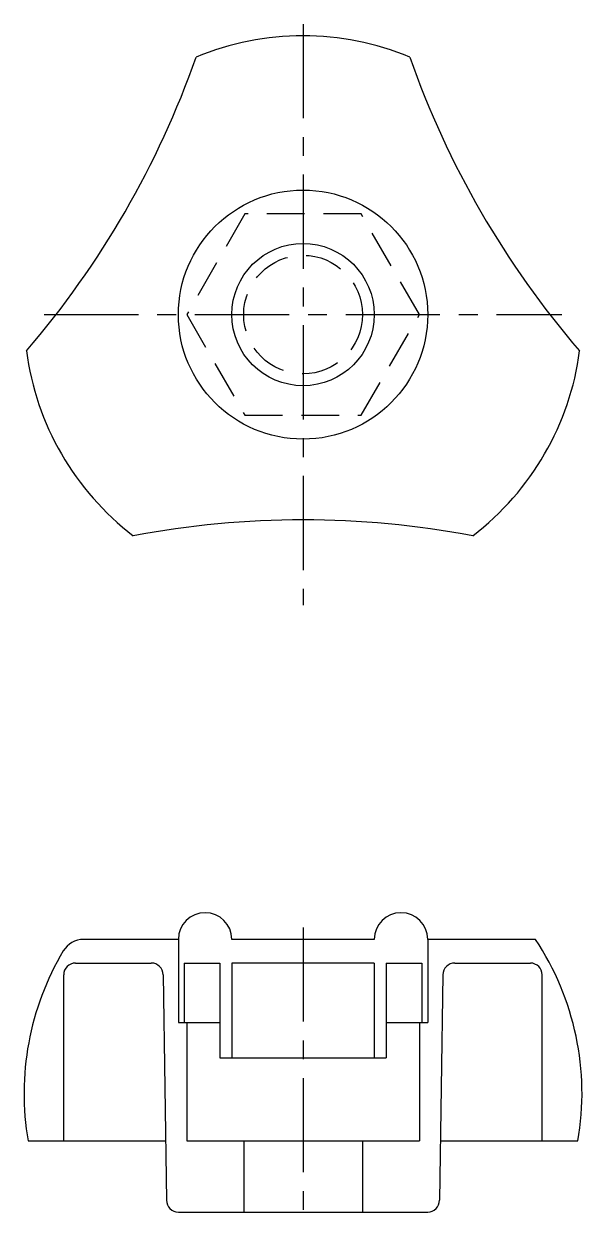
# Model space of a CAD drawing. Extents: x 10 to 164, y 10 to 161.
# Drawn here: x 116.9 to 163.9, y 59.6 to 160.8 of the extents above; entities outside this region: 2.
import ezdxf

# ---------------------------------------------------------------- set-up
doc = ezdxf.new("R2010")
doc.units = 0
doc.header["$LTSCALE"] = 0.25
doc.linetypes.add('CENTER', pattern=[50.8, 31.75, -6.35, 6.35, -6.35])
doc.linetypes.add('DASHED', pattern=[19.05, 12.7, -6.35])
doc.layers.get('0').update_dxf_attribs({"linetype": 'CONTINUOUS'})
doc.layers.add('CENTER', color=1, linetype='CENTER')

msp = doc.modelspace()

# ---------------------------------------------------------------- linework, layer by layer
at = {"color": 7, "linetype": 'CONTINUOUS'}
for p, q in [((129.91, 83.61), (121.93, 83.61)), ((129.91, 83.61), (129.91, 76.61)), ((146.41, 83.61), (134.41, 83.61)), ((150.91, 83.61), (150.91, 76.61)), ((159.98, 83.61), (150.91, 83.61)), ((121.25, 81.61), (127.63, 81.61)), ((130.41, 81.61), (130.41, 76.61)), ((130.41, 81.61), (133.41, 81.61)), ((133.41, 81.61), (133.41, 73.61)), ((146.41, 81.61), (134.41, 81.61)), ((134.41, 81.61), (134.41, 73.61)), ((146.41, 81.61), (146.41, 73.61)), ((147.41, 81.61), (150.41, 81.61)), ((147.41, 81.61), (147.41, 73.61)), ((150.41, 81.61), (150.41, 76.61)), ((153.19, 81.61), (159.56, 81.61)), ((120.25, 66.61), (120.25, 80.61)), ((128.63, 80.63), (128.91, 61.61)), ((152.19, 80.63), (151.91, 61.61)), ((160.56, 66.61), (160.56, 80.61)), ((129.91, 76.61), (133.41, 76.61)), ((130.61, 76.61), (130.61, 66.61)), ((147.41, 76.61), (150.91, 76.61)), ((150.21, 76.61), (150.21, 66.61)), ((133.41, 73.61), (147.41, 73.61)), ((117.25, 66.61), (128.83, 66.61)), ((128.83, 66.61), (128.83, 66.61)), ((130.61, 66.61), (150.21, 66.61)), ((135.41, 66.61), (135.41, 60.61)), ((140.41, 66.61), (140.41, 66.61)), ((145.41, 66.61), (145.41, 60.61)), ((151.98, 66.61), (163.56, 66.61)), ((129.91, 60.61), (150.91, 60.61))]:
    msp.add_line(p, q, dxfattribs=at)
at = {"color": 3, "linetype": 'DASHED'}
msp.add_lwpolyline([(130.61, 136.29), (135.51, 127.81), (145.31, 127.81), (150.21, 136.29), (145.31, 144.78), (135.51, 144.78)], close=True, dxfattribs=at)
at = {"color": 7, "linetype": 'CONTINUOUS'}
for radius in [10.5, 6]:
    msp.add_circle((140.41, 136.29), radius, dxfattribs=at)
at = {"color": 3, "linetype": 'DASHED'}
msp.add_circle((140.41, 136.29), 5, dxfattribs=at)
at = {"color": 7, "linetype": 'CONTINUOUS'}
for centre, radius, start, end in [((140.41, 136.29), 23.5, 67.4817, 112.518), ((58.73, 183.45), 77, 319.297, 340.703), ((222.08, 183.45), 77, 199.297, 220.703), ((140.41, 136.29), 23.5, 187.482, 232.518), ((140.41, 136.29), 23.5, 307.482, 352.518), ((140.41, 41.98), 77, 79.2973, 100.703), ((132.16, 83.61), 2.25, 0, 180), ((148.66, 83.61), 2.25, 0, 180), ((121.93, 81.61), 2, 90, 149.2277), ((140.41, 70.61), 23.5, 350.1998, 33.5862), ((140.41, 70.61), 23.5, 149.2277, 189.8002), ((121.25, 80.61), 1, 90, 180), ((127.63, 80.61), 1, 1, 90), ((153.19, 80.61), 1, 90, 179), ((159.56, 80.61), 1, 0, 90), ((129.91, 61.61), 1, 180, 270), ((150.91, 61.61), 1, 270, 0)]:
    msp.add_arc(centre, radius, start, end, dxfattribs=at)
at = {"layer": 'CENTER', "color": 1, "linetype": 'CENTER'}
for p, q in [((140.41, 160.79), (140.41, 111.79)), ((118.61, 136.29), (162.21, 136.29)), ((140.41, 84.61), (140.41, 59.61))]:
    msp.add_line(p, q, dxfattribs=at)

# ---------------------------------------------------------------- texts
at = {"color": 7, "linetype": 'CONTINUOUS'}
for p in [(10, 25), (10, 10)]:
    msp.add_text('SSN10', height=4, dxfattribs=at).set_placement(p)

doc.saveas('drawing.dxf')
